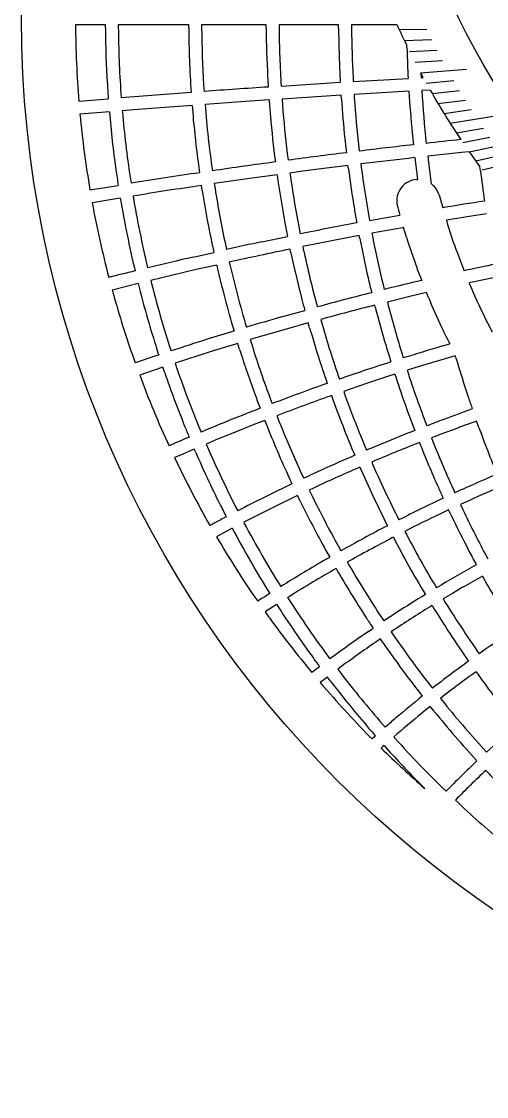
# Model space of a CAD drawing. Header units: millimetres. Extents: x -67 to 67, y -67 to 67.
# Drawn here: x -67 to -38.1, y -67 to -0.2 of the extents above; entities that cross this region are included whole.
import ezdxf

# ---------------------------------------------------------------- set-up
doc = ezdxf.new("R2010")
doc.units = ezdxf.units.MM
for name, color, linetype in [('CUT_INNER', 6, 'Continuous'), ('CUT_OUTER', 1, 'Continuous'), ('ENGRAVE', 7, 'Continuous'), ('ENGRAVE_FINE', 8, 'Continuous')]:
    doc.layers.add(name, color=color, linetype=linetype)

msp = doc.modelspace()

# ---------------------------------------------------------------- linework, layer by layer
at = {"layer": 'CUT_INNER'}
for points in [[(-61.794, -0.589), (-61.794, -0.402), (-63.649, -0.402)], [(-56.619, -0.599), (-56.619, -0.596), (-56.62, -0.402), (-60.99, -0.402), (-60.99, -0.583)], [(-51.81, -0.607), (-51.811, -0.402), (-55.816, -0.402), (-55.815, -0.59)], [(-51.007, -0.402), (-51.006, -0.602)], [(-47.313, -0.624), (-47.314, -0.402), (-51.007, -0.402)], [(-46.51, -0.402), (-46.509, -0.619)], [(-43.68, -0.402), (-46.51, -0.402)], [(-43.06, -1.944), (-43.065, -1.721)], [(-50.88, -4.221), (-47.205, -3.981)], [(-46.415, -3.711), (-46.402, -3.931), (-42.991, -3.737)], [(-42.202, -3.417), (-42.188, -3.692), (-42.057, -3.684), (-42.064, -3.672), (-42.202, -3.417)], [(-60.829, -4.663), (-60.809, -4.943)], [(-55.691, -4.129), (-55.664, -4.554)], [(-42.947, -4.54), (-46.353, -4.734)], [(-41.624, -4.465), (-42.144, -4.495)], [(-63.44, -5.161), (-61.61, -5.009)], [(-51.627, -5.076), (-53.392, -5.192), (-55.605, -5.356)], [(-47.141, -5), (-47.156, -4.783), (-50.825, -5.024), (-50.796, -5.411)], [(-46.353, -4.734), (-46.339, -4.946)], [(-61.546, -5.811), (-63.37, -5.962)], [(-56.407, -5.416), (-60.053, -5.687), (-60.745, -5.744), (-60.738, -5.827)], [(-50.495, -8.404), (-50.442, -8.822)], [(-46.056, -8.026), (-46.029, -8.256)], [(-42.579, -8.661), (-42.969, -8.704), (-45.931, -9.054), (-45.905, -9.254)], [(-39.205, -8.296), (-39.676, -8.343), (-41.779, -8.573)], [(-41.779, -8.573), (-41.734, -8.96)], [(-46.703, -9.357), (-46.729, -9.153), (-49.544, -9.511), (-50.335, -9.619)], [(-38.505, -9.476), (-38.534, -9.229)], [(-60.258, -9.882), (-60.2, -10.256)], [(-51.131, -9.727), (-52.827, -9.958), (-55.032, -10.277), (-54.985, -10.58)], [(-42.474, -10.016), (-42.407, -10.014)], [(-62.749, -10.671), (-60.994, -10.385)], [(-55.779, -10.704), (-55.827, -10.393)], [(-60.866, -11.179), (-62.609, -11.463)], [(-41.076, -10.979), (-40.844, -11.773)], [(-45.435, -12.311), (-45.389, -12.567), (-43.504, -12.226)], [(-38.129, -12.154), (-39.053, -12.296), (-40.617, -12.551)], [(-49.742, -13.159), (-49.694, -13.399)], [(-43.105, -13.593), (-43.277, -13.003), (-43.35, -13.015), (-45.242, -13.357), (-45.209, -13.528)], [(-52.07, -13.891), (-50.482, -13.561)], [(-45.999, -13.68), (-46.032, -13.505), (-47.635, -13.809), (-49.533, -14.187)], [(-56.337, -14.837), (-55.057, -14.548)], [(-54.34, -14.061), (-54.273, -14.37)], [(-50.289, -14.503), (-50.321, -14.349)], [(-49.533, -14.187), (-49.502, -14.338)], [(-39.929, -14.606), (-39.505, -15.693)], [(-54.882, -15.332), (-56.158, -15.621), (-58.279, -16.12), (-58.976, -16.291)], [(-54.098, -15.155), (-54.084, -15.214)], [(-59.757, -16.482), (-60.395, -16.638), (-61.369, -16.886)], [(-44.553, -16.551), (-44.479, -16.855)], [(-37.406, -16.067), (-38.189, -16.23), (-39.204, -16.45)], [(-41.73, -17.36), (-41.852, -17.049), (-42.879, -17.291), (-44.283, -17.635), (-44.254, -17.751)], [(-45.032, -17.951), (-45.063, -17.831)], [(-50.849, -18.558), (-49.41, -18.152)], [(-49.111, -19.228), (-49.196, -18.927), (-50.629, -19.331), (-52.168, -19.78), (-52.801, -19.971)], [(-48.42, -18.715), (-48.337, -19.008)], [(-52.801, -19.971), (-52.688, -20.337)], [(-53.455, -20.577), (-53.571, -20.202), (-53.703, -20.242), (-55.233, -20.717), (-56.76, -21.206), (-57.461, -21.437)], [(-40.92, -20.384), (-40.404, -20.234)], [(-43.414, -20.729), (-43.295, -21.11)], [(-40.025, -21.109), (-40.065, -20.973), (-40.694, -21.156), (-41.891, -21.516), (-43.052, -21.877)], [(-58.111, -22.026), (-58.225, -21.689), (-58.282, -21.708), (-59.662, -22.176)], [(-57.461, -21.437), (-57.35, -21.765)], [(-43.052, -21.877), (-43.042, -21.909)], [(-43.818, -22.122), (-44.276, -22.268), (-45.463, -22.66), (-46.647, -23.062), (-46.995, -23.183)], [(-51.535, -23.685), (-51.436, -23.946)], [(-47.754, -23.448), (-47.828, -23.474)], [(-51.147, -24.696), (-51.112, -24.787)], [(-51.897, -24.986), (-52.512, -25.225), (-53.674, -25.689), (-54.831, -26.162), (-55.534, -26.457)], [(-38.604, -25.42), (-38.741, -25.037)], [(-55.903, -25.584), (-55.848, -25.717)], [(-45.987, -25.833), (-45.76, -26.39), (-45.572, -26.838)], [(-55.534, -26.457), (-55.447, -26.658)], [(-42.292, -26.366), (-42.384, -26.401)], [(-56.185, -26.977), (-56.274, -26.77), (-57.133, -27.139), (-57.498, -27.3)], [(-45.993, -27.895), (-46.114, -27.946)], [(-48.874, -29.19), (-49.135, -29.313)], [(-49.135, -29.313), (-48.973, -29.648)], [(-49.696, -29.999), (-49.861, -29.656)], [(-53.706, -30.351), (-53.574, -30.607)], [(-40.332, -30.867), (-40.48, -30.554), (-41.021, -30.809)], [(-39.514, -30.106), (-39.75, -30.215)], [(-39.75, -30.215), (-39.605, -30.522)], [(-53.202, -31.32), (-53.167, -31.386)], [(-53.914, -31.692), (-54.292, -31.891), (-54.895, -32.215)], [(-43.912, -32.249), (-43.997, -32.293)], [(-47.338, -32.788), (-47.166, -33.096)], [(-38.213, -33.285), (-38.054, -33.581)], [(-48.042, -33.596), (-47.864, -33.494)], [(-46.769, -33.795), (-46.757, -33.816)], [(-38.904, -34.045), (-38.76, -33.966)], [(-47.467, -34.193), (-47.642, -34.293)], [(-38.375, -34.672), (-38.516, -34.749)], [(-51.155, -36.423), (-51.196, -36.449), (-51.873, -36.885)], [(-41.507, -36.493), (-41.51, -36.495)], [(-44.583, -37.328), (-44.5, -37.453)], [(-45.452, -38.097), (-45.167, -37.902)], [(-43.849, -37.985), (-44.05, -38.12)], [(-44.587, -38.761), (-44.717, -38.569), (-44.998, -38.76)], [(-44.05, -38.12), (-43.923, -38.307)], [(-47.256, -40.371), (-47.364, -40.452)], [(-47.364, -40.452), (-47.177, -40.698)], [(-47.816, -41.186), (-48.007, -40.934), (-48.363, -41.205), (-48.453, -41.275)], [(-40.987, -42.261), (-40.746, -42.562)], [(-41.372, -43.066), (-41.618, -42.76), (-41.911, -42.996)], [(-44.594, -43.86), (-44.419, -44.059)], [(-43.692, -44.49), (-43.886, -44.66)], [(-43.886, -44.66), (-43.82, -44.734)], [(-44.488, -45.194), (-44.563, -45.26), (-44.662, -45.35)]]:
    msp.add_lwpolyline(points, dxfattribs=at)
for centre, radius, start, end in [((-0.17, -0.005), 63.48, 180.35829, 184.65916), ((5.862, 0), 67.658, 180.49851, 183.49851), ((5.862, 0), 66.854, 180.5, 184), ((11.102, -0.019), 67.724, 180.49097, 183.89072), ((11.814, 0), 67.632, 180.5, 183.5), ((17.953, 0), 69.766, 180.49856, 182.99856), ((17.882, -0.002), 68.891, 180.49923, 183.51177), ((24.386, 0), 71.702, 180.4986, 182.4986), ((24.386, 0), 70.898, 180.5, 183), ((-1.676, 18.365), 46.005, 204.07486, 205.88683), ((28.635, -0.08), 71.72, 181.48951, 182.92345), ((1.978, -1.076), 49.269, 182.38477, 183.37994), ((-11.837, -1.691), 39.928, 182.81174, 183.70928), ((-11.029, -1.107), 50.732, 183.4151, 184.41207), ((-39.788, -253.734), 249.678, 93.82995, 94.82947), ((-37.591, -232.776), 228.936, 93.52873, 94.52774), ((31.23, -0.001), 74.316, 183.50178, 185.49873), ((30.404, -0.063), 72.684, 183.49535, 186.09004), ((-0.186, 19.033), 47.636, 209.55603, 213.90496), ((6.143, -0.982), 57.916, 184.05409, 185.05259), ((24.386, 0), 71.702, 183.9986, 185.9986), ((24.386, 0), 70.898, 184, 186.5), ((-0.38, -0.049), 63.266, 185.36269, 189.66511), ((5.441, -0.054), 67.234, 184.9123, 188.00325), ((5.862, 0), 66.854, 185, 188.5), ((11.544, -0.032), 68.164, 184.53018, 187.50151), ((11.306, -0.055), 67.121, 184.53002, 188.07395), ((17.953, 0), 68.962, 184.5, 187), ((16.241, -0.172), 68.045, 184.98251, 187.39483), ((0.352, -3.11), 43.283, 185.31932, 186.30354), ((2.718, -2.373), 49.904, 185.8894, 186.88494), ((-21.658, -201.454), 194.728, 96.194, 97.18957), ((-26.721, -136.359), 129.473, 95.76354, 96.71902), ((-21.866, -215.831), 208.972, 96.86002, 97.8594), ((13.796, -2.208), 56.743, 186.53029, 187.90693), ((-2.525, 17.333), 44.746, 214.94224, 216.4139), ((-17.009, -3.922), 39.348, 187.31372, 188.29346), ((-21.539, -233.51), 226.535, 97.53333, 98.53231), ((24.386, 0), 70.898, 187.5, 190), ((29.01, -0.284), 71.274, 186.99211, 188.06308), ((-5.35, -1.625), 56.329, 187.94824, 188.94672), ((-22.99, -236.57), 229.353, 98.26139, 99.33706), ((17.834, -0.021), 69.645, 188.01115, 190.49942), ((17.822, -0.024), 68.829, 188.01336, 191.00145), ((24.386, 0), 71.702, 187.4986, 189.4986), ((-42.363, -11.351), 1.34, 94.75903, 190.90834), ((36.326, -0.3), 75.391, 186.99079, 188.43533), ((-25.91, -217.702), 209.456, 98.21167, 99.38681), ((11.814, 0), 67.632, 189, 192), ((-42.2, -11.177), 1.101, 43.52392, 54.4105), ((-42.368, -11.355), 1.346, 16.22587, 44.09802), ((5.531, -0.063), 67.321, 189.50458, 193.43251), ((5.497, -0.07), 66.483, 189.50659, 193.42963), ((11.814, 0), 68.436, 188.99853, 191.49853), ((-0.386, -0.086), 63.255, 190.36138, 194.67325), ((4.476, -3.421), 51.5, 189.40053, 190.39683), ((-37.112, -10.091), 6.739, 192.97987, 198.47054), ((-15.774, -160.467), 150.792, 98.57203, 99.57016), ((-16.736, -5.704), 24.843, 195.99766, 200.99691), ((-1.73, -3.736), 49.732, 190.39785, 191.39387), ((-8.67, -214.667), 205.406, 100.52186, 101.52079), ((-3.147, -3.112), 53.154, 191.42666, 192.42425), ((-25.039, -143.543), 132.439, 101.77683, 102.75219), ((24.386, 0), 71.702, 190.9986, 192.9986), ((24.386, 0), 70.898, 191, 193.5), ((-0.946, -0.322), 44.198, 197.47419, 200.07404), ((-7.342, -224.948), 214.94, 101.53445, 102.56389), ((17.953, 0), 69.766, 191.99856, 194.49856), ((17.498, -0.103), 68.495, 191.99489, 195.09435), ((-19.133, -177.612), 166.973, 102.87461, 103.87299), ((11.53, -0.079), 68.141, 192.9357, 196.50119), ((11.784, -0.007), 67.601, 192.99966, 196.49487), ((-14.806, -126.683), 113.705, 101.54782, 102.54564), ((-37.341, -109.473), 96.459, 103.55497, 104.55232), ((-24.64, -9.018), 18.959, 199.96526, 202.56252), ((5.47, -0.118), 67.249, 194.08383, 197.50308), ((5.454, -0.123), 66.428, 194.0872, 198.02182), ((7.685, -3.932), 54.544, 192.91996, 193.91734), ((-11.058, -150.38), 137.645, 103.05402, 104.05217), ((-4.095, -1.867), 38.017, 202.5569, 207.62381), ((-22.985, -6.437), 39.781, 195.22767, 195.92648), ((-0.052, -0.016), 63.596, 195.82025, 199.66853), ((-9.858, -158.428), 145.741, 104.05757, 105.43002), ((-0.914, -0.404), 44.198, 202.55894, 205.15879), ((-9.62, -7.259), 41.254, 194.32578, 195.31124), ((-9.598, -159.415), 145.958, 104.06235, 105.42519), ((24.386, 0), 71.702, 194.4986, 196.4986), ((24.386, 0), 70.898, 194.5, 197), ((-15.033, -144.316), 130.758, 105.89674, 106.8952), ((17.813, -0.042), 69.619, 195.99699, 198.98385), ((17.781, -0.052), 68.783, 195.99805, 198.9818), ((-17.739, -8.349), 25.592, 205.07329, 207.67175), ((-15.04, -148.91), 135.15, 107.4082, 108.40694), ((-24.649, -116.513), 101.364, 106.71649, 107.70401), ((-22.313, -9.018), 38.076, 197.30428, 198.22474), ((11.814, 0), 68.436, 197.49853, 199.99853), ((11.814, 0), 67.632, 197.5, 200.5), ((12.735, -3.506), 59.535, 196.44751, 197.44605), ((-0.514, -156.829), 142.302, 106.49617, 107.49614), ((-30.068, -107.116), 90.752, 108.24376, 109.21614), ((-13.755, -116.824), 100.163, 107.61221, 108.60862), ((31.243, 0), 74.328, 196.49865, 198.49865), ((5.862, 0), 67.658, 198.99851, 201.99851), ((5.862, 0), 66.854, 199, 202.5), ((-16.16, -110.927), 93.808, 108.36532, 109.36203), ((23.899, -0.165), 70.383, 197.99452, 200.94456), ((-0.117, -0.046), 63.525, 200.38784, 204.68068), ((-2.14, -152.668), 137.838, 109.44214, 110.95504), ((23.737, -0.226), 71.015, 197.95842, 200.94914), ((16.359, -0.62), 67.252, 199.60319, 202.01907), ((-4.578, -6.047), 50.964, 199.91282, 200.9097), ((-1.291, -154.939), 139.458, 109.49315, 110.94639), ((16.918, -0.405), 68.654, 199.6111, 202.93208), ((1.46, -10.109), 42.877, 198.31527, 199.29771), ((-12.477, -127.262), 110.414, 111.07795, 112.07533), ((-2.838, -126.307), 108.249, 109.52002, 110.51801), ((-17.052, -9.374), 42.902, 201.85425, 202.84567), ((-10.521, -132.817), 116.297, 111.93957, 112.93869), ((11.37, -0.195), 67.951, 201.39739, 204.50388), ((11.792, -0.009), 67.608, 201.49965, 205.00455), ((-18.036, -86.392), 65.54, 110.30494, 111.29096), ((-1.968, -128.698), 109.99, 109.53204, 111.08821), ((-26.149, -98.071), 78.208, 112.90527, 113.90341), ((-1.634, -130.005), 112.133, 111.41892, 112.50876), ((30.482, -0.284), 73.516, 199.99311, 202.42747), ((5.862, 0), 66.854, 203.5, 207), ((-20.253, -85.7), 64.076, 112.2948, 113.27441), ((-0.878, -131.828), 113.303, 111.48966, 113.05826), ((23.799, -0.255), 71.062, 201.55738, 204.0031), ((23.449, -0.399), 69.88, 201.5564, 204.59763), ((-0.321, -0.166), 63.289, 205.3869, 209.69547), ((5.862, 0), 67.658, 203.49851, 206.49851), ((-2.146, -129.236), 111.224, 113.39546, 114.51088), ((-17.156, -96.784), 75.47, 114.36339, 115.35918), ((0, -134), 115.645, 113.5, 115), ((17.03, -0.431), 68.747, 203.54616, 206.89936), ((17.066, -0.414), 67.983, 203.55056, 206.89463), ((-12.383, -11.154), 41.792, 204.33914, 205.17206), ((-1.331, -113.787), 92.784, 112.92594, 114.00786), ((-1.777, -130.402), 112.437, 115.51357, 117.43075), ((-2.453, -12.089), 42.266, 203.82448, 204.80996), ((-13.304, -87.276), 63.696, 113.87182, 114.86737), ((0, -116.811), 95.284, 113, 114.5), ((-1.815, -130.327), 111.548, 115.51371, 117.43044), ((11.814, 0), 68.436, 205.99853, 208.49853), ((11.814, 0), 67.632, 206, 209), ((-1.697, -113.371), 92.252, 115.09169, 116.98971), ((-8.962, -7.471), 51.058, 206.41724, 207.41432), ((24.386, 0), 70.898, 205.5, 208), ((-23.77, -89.443), 65.949, 117.56303, 118.559), ((5.513, -0.193), 66.455, 207.994, 211.90349), ((-0.553, -115.665), 94.011, 115.49662, 116.97509), ((24.386, 0), 71.702, 205.4986, 207.4986), ((5.331, -0.303), 67.046, 207.91548, 211.91012), ((-1.558, -113.919), 92.803, 117.40904, 119.43562), ((17.301, -0.358), 68.218, 207.52251, 210.89827), ((-0.339, -0.217), 63.248, 210.39241, 214.70393), ((0.161, -6.393), 55.144, 208.43827, 209.43638), ((-1.063, -114.812), 93.021, 117.48783, 119.42954), ((17.23, -0.398), 68.941, 207.517, 210.9037), ((10.339, -7.39), 55.829, 207.42752, 208.42526), ((-0.117, -116.612), 95.857, 119.99775, 121.99282), ((11.814, 0), 67.632, 210, 213.5), ((-0.721, -102.959), 78.785, 118.98946, 120.94663), ((-0.152, -116.552), 94.984, 119.99842, 121.99197), ((11.679, -0.085), 68.276, 209.97063, 213.00028), ((23.654, -0.435), 70.851, 208.89593, 211.50759), ((-0.751, -102.905), 77.92, 118.99021, 120.94524), ((-7.262, -105.549), 82.688, 122.41234, 123.03133), ((5.494, -0.255), 66.407, 212.56048, 216.55758), ((-0.125, -104.038), 80.018, 121.49135, 123.00019), ((5.613, -0.175), 67.354, 212.55917, 216.0019), ((0, -104.233), 79.445, 121.5, 123.5), ((17.476, -0.31), 69.196, 211.52691, 214.95099), ((17.463, -0.319), 68.377, 211.53056, 214.94755), ((-18.801, -13.502), 40.503, 215.26121, 215.96052), ((-0.05, -0.038), 63.587, 215.8592, 219.70452), ((-8.923, -13.595), 43.64, 212.85648, 213.84833), ((-13.983, -82.905), 54.747, 122.88229, 123.8778), ((0, -104.233), 80.249, 124.49875, 125.99875), ((11.783, -0.022), 67.593, 214.49957, 217.99353), ((-0.667, -93.745), 66.194, 122.98939, 124.94736), ((-18.6, -78.866), 48.794, 125.83758, 126.82782), ((0, -104.233), 79.445, 124.5, 126.5), ((11.805, -0.006), 68.425, 214.49842, 217.9968), ((-17.817, -17.361), 38.297, 215.80685, 216.78089), ((-0.575, -93.998), 66.453, 125.58034, 127.99818), ((-27.61, -68.127), 34.796, 126.87556, 127.87173), ((5.862, 0), 66.854, 217.5, 221), ((-0.877, -93.594), 65.145, 125.57505, 128.00323), ((17.443, -0.395), 69.121, 215.57581, 218.50554), ((-19.434, -16.661), 38.052, 220.30468, 220.90019), ((5.862, 0), 67.658, 217.49851, 220.49851), ((-0.122, -0.109), 63.487, 220.77923, 224.72104), ((-1.537, -92.921), 65.011, 128.62336, 130.51684), ((11.493, -0.267), 67.214, 218.99535, 222.41618), ((0, -94.752), 66.598, 129, 131), ((11.506, -0.256), 68.035, 218.9941, 222.4193), ((-7.768, -11.743), 49.668, 220.40796, 221.40452), ((-11.879, -80.966), 49.204, 130.40605, 131.40247), ((-0.643, -86.709), 55.631, 129.98929, 132.36286), ((-34.07, -56.939), 16.504, 131.57, 132.55381), ((5.669, -0.179), 66.591, 221.99605, 225.94192), ((-0.383, -0.411), 63.088, 225.42402, 228.77248), ((5.249, -0.587), 66.809, 221.8876, 224.50803), ((-1.032, -86.413), 55.15, 133.10724, 135.9009), ((-1.069, -86.375), 54.292, 133.11138, 135.89662), ((10.653, -1.131), 66.815, 223.04841, 224.50459), ((-15.421, -21.097), 37.691, 224.29975, 225.23939), ((5.439, -0.487), 66.209, 226.59626, 230.00974)]:
    msp.add_arc(centre, radius, start, end, dxfattribs=at)
at = {"layer": 'CUT_OUTER'}
msp.add_circle((0, 0), 67, dxfattribs=at)
at = {"layer": 'ENGRAVE'}
msp.add_lwpolyline([(-40.386, -6.526), (-36.424, -5.886)], dxfattribs=at)
msp.add_circle((0, 19.146), 44.196, dxfattribs=at)
at = {"layer": 'ENGRAVE_FINE'}
for points in [[(-43.547, -0.697), (-41.831, -0.669)], [(-43.227, -1.383), (-41.512, -1.329)], [(-42.899, -2.061), (-41.185, -1.978)], [(-42.563, -2.728), (-40.851, -2.618)], [(-42.218, -3.385), (-39.362, -3.156)], [(-41.866, -4.033), (-40.16, -3.868)], [(-41.507, -4.671), (-39.803, -4.479)], [(-41.14, -5.299), (-39.441, -5.08)], [(-40.766, -5.917), (-39.071, -5.671)], [(-39.998, -7.125), (-38.314, -6.825)], [(-39.605, -7.715), (-37.926, -7.388)], [(-39.205, -8.295), (-37.533, -7.941)], [(-38.799, -8.866), (-37.135, -8.485)], [(-38.388, -9.427), (-35.62, -8.747)]]:
    msp.add_lwpolyline(points, dxfattribs=at)

doc.saveas('drawing.dxf')
